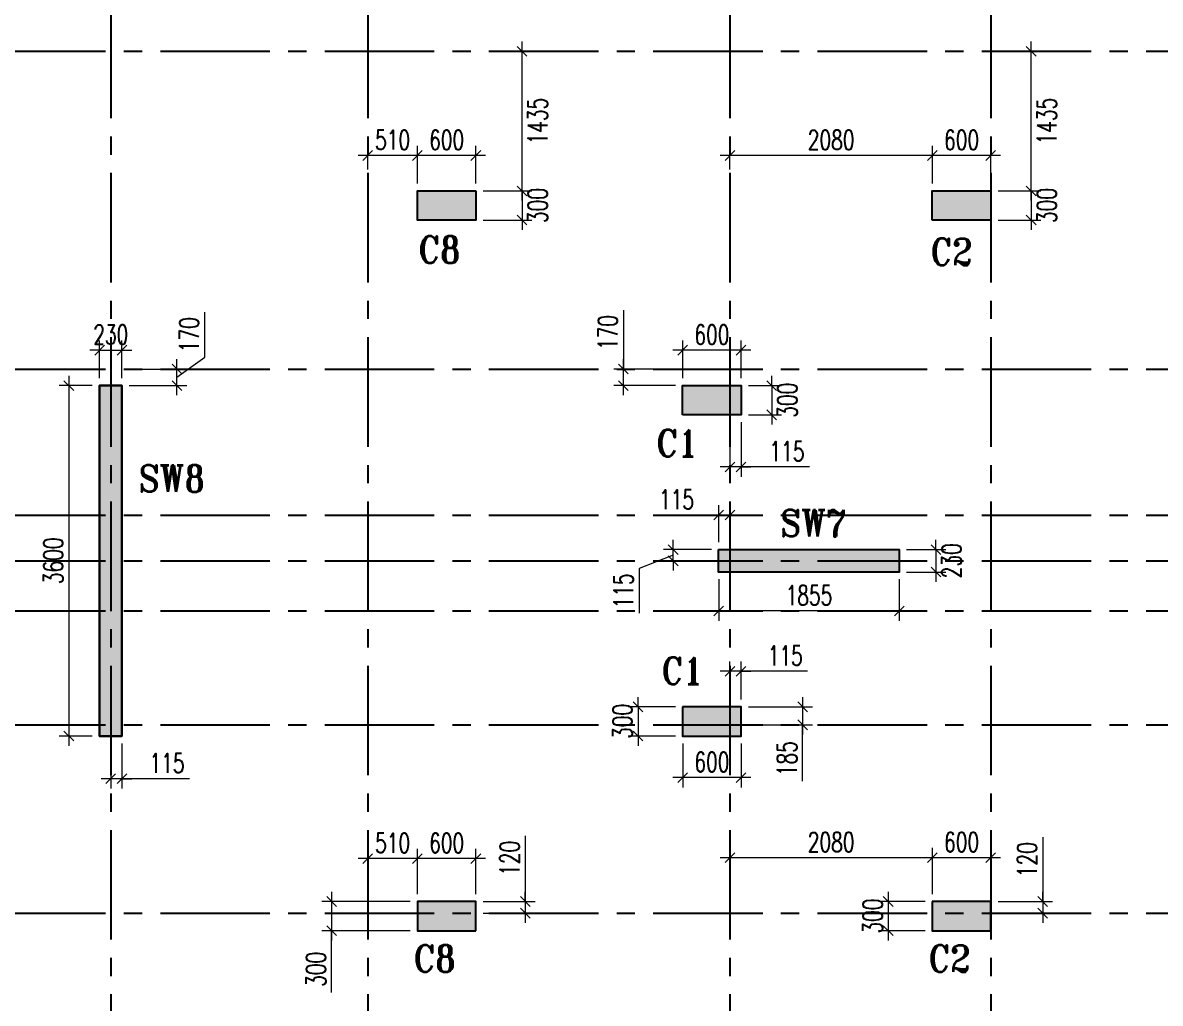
# Model space of a CAD drawing. Header units: millimetres. Extents: x 1123469 to 1883119, y -126924 to 196924.
# Drawn here: x 1402967 to 1414652, y -17889 to -7816 of the extents above; entities that cross this region are included whole.
import ezdxf

# ---------------------------------------------------------------- set-up
doc = ezdxf.new("R2010")
doc.units = ezdxf.units.MM
doc.header["$LTSCALE"] = 500
doc.header["$MEASUREMENT"] = 0
doc.header["$PDMODE"] = 34
for name, pattern in [('CONTINOUS', [0]), ('DASHDOT', [1, 0.5, -0.25, 0, -0.25]), ('Site$0$CENTER2', [1.125, 0.75, -0.125, 0.125, -0.125])]:
    doc.linetypes.add(name, pattern=pattern)
doc.layers.get('Defpoints').update_dxf_attribs({"lineweight": 0})
for name, color, linetype, lineweight in [('COL. NO.', 1, 'DASHDOT', 15), ('CUT OUT', 1, 'Continuous', 13), ('dim-M', 1, 'Continuous', 15), ('TOWER COL HATCH', 253, 'Continuous', 20)]:
    doc.layers.add(name, color=color, linetype=linetype, lineweight=lineweight)
for name, color, linetype in [('GLASS', 5, 'Continuous'), ('GRID', 7, 'Continuous'), ('TOWER AREA COLUMN.', 6, 'Continuous')]:
    doc.layers.add(name, color=color, linetype=linetype)
doc.styles.add('2MM', font='romans.shx', dxfattribs={"width": 0.7})
doc.styles.add('ROMANT', font='romant__.ttf', dxfattribs={"width": 0.9, "height": 600})
doc.dimstyles.new('RAJESH', dxfattribs={"dimtxt": 200, "dimasz": 180, "dimexe": 100, "dimexo": 250, "dimgap": 50, "dimtad": 2, "dimdec": 0, "dimzin": 1, "dimdsep": 46, "dimtxsty": '2MM', "dimblk": 'OBLIQUE', "dimcen": 0, "dimdle": 100, "dimclrd": 1, "dimclre": 1, "dimclrt": 3, "dimadec": 0, "dimazin": 0, "dimtfac": 1, "dimtdec": 0, "dimtix": 1, "dimtmove": 2, "dimatfit": 3, "dimfxl": 1, "dimtolj": 1, "dimlwd": -1, "dimarcsym": 0})

# ---------------------------------------------------------------- blocks, each defined once
blk = doc.blocks.new('EEE')
at = {"layer": 'GRID', "color": 16, "linetype": 'Site$0$CENTER2', "ltscale": 3}
for points in [[(1403870.6, 258923.2), (1403870.6, 223711.9)], [(1406510.6, 258923.2), (1406510.6, 223711.9)], [(1410230.6, 258923.2), (1410230.6, 223711.9)], [(1412910.6, 258923.2), (1412910.6, 223711.9)], [(1363880.9, 250048.6), (1442964.5, 250048.6)], [(1363880.9, 246783.6), (1442964.5, 246783.6)], [(1363880.9, 245284), (1442964.5, 245284)], [(1363880.9, 244813.8), (1442964.5, 244813.8)], [(1363880.9, 244299), (1442964.5, 244299)], [(1363880.9, 243128.8), (1442964.5, 243128.8)], [(1363880.9, 241193.8), (1442964.5, 241193.8)]]:
    blk.add_lwpolyline(points, dxfattribs=at)
blk = doc.blocks.new('3tgra')
at = {"layer": 'TOWER COL HATCH'}
h = blk.add_hatch(color=253, dxfattribs=at)
h.dxf.hatch_style = 1
h.paths.add_polyline_path([(1395431, 87772), (1395431, 88072), (1394831, 88072), (1394831, 87772)])
h = blk.add_hatch(color=253, dxfattribs=at)
h.dxf.hatch_style = 1
h.paths.add_polyline_path([(1400121, 88072), (1400121, 87772), (1400721, 87772), (1400721, 88072)])
h = blk.add_hatch(color=253, dxfattribs=at)
h.dxf.hatch_style = 1
h.paths.add_polyline_path([(1397996, 85772), (1397996, 86072), (1397396, 86072), (1397396, 85772)])
h = blk.add_hatch(color=253, dxfattribs=at)
h.dxf.hatch_style = 1
h.paths.add_polyline_path([(1403986, 82472), (1403986, 86072), (1403756, 86072), (1403756, 82472)])
h = blk.add_hatch(color=253, dxfattribs=at)
h.dxf.hatch_style = 1
h.paths.add_polyline_path([(1397626, 84387), (1395771, 84387), (1395771, 84157), (1397626, 84157)])
h = blk.add_hatch(color=253, dxfattribs=at)
h.dxf.hatch_style = 1
h.paths.add_polyline_path([(1397996, 82772), (1397996, 82472), (1397396, 82472), (1397396, 82772)])
h = blk.add_hatch(color=253, dxfattribs=at)
h.dxf.hatch_style = 1
h.paths.add_polyline_path([(1395431, 80772), (1395431, 80472), (1394831, 80472), (1394831, 80772)])
h = blk.add_hatch(color=253, dxfattribs=at)
h.dxf.hatch_style = 1
h.paths.add_polyline_path([(1400121, 80472), (1400121, 80772), (1400721, 80772), (1400721, 80472)])
at = {"layer": 'TOWER AREA COLUMN.', "color": 4}
for points in [[(1395431, 87772), (1395431, 88072), (1394831, 88072), (1394831, 87772)], [(1400121, 88072), (1400121, 87772), (1400721, 87772), (1400721, 88072)], [(1397996, 85772), (1397996, 86072), (1397396, 86072), (1397396, 85772)], [(1403986, 82472), (1403986, 86072), (1403756, 86072), (1403756, 82472)], [(1397626, 84387), (1395771, 84387), (1395771, 84157), (1397626, 84157)], [(1397996, 82772), (1397996, 82472), (1397396, 82472), (1397396, 82772)], [(1395431, 80772), (1395431, 80472), (1394831, 80472), (1394831, 80772)], [(1400121, 80472), (1400121, 80772), (1400721, 80772), (1400721, 80472)]]:
    blk.add_lwpolyline(points, close=True, dxfattribs=at)
blk = doc.blocks.new('_Oblique')
at = {"color": 0, "linetype": 'ByBlock', "lineweight": -2}
blk.add_line((-0.5, -0.5), (0.5, 0.5), dxfattribs=at)
blk = doc.blocks.new('*D1629')
at = {"layer": 'Defpoints', "color": 0, "ltscale": 100, "transparency": 16777216}
for p in [(1403986, 86436), (1403756, 86072), (1403986, 86072)]:
    blk.add_point(p, dxfattribs=at)
at = {"layer": 'dim-M', "color": 1, "lineweight": -2, "ltscale": 100, "transparency": 16777216}
for p, q in [((1403756, 86147), (1403756, 86536)), ((1403986, 86147), (1403986, 86536))]:
    blk.add_line(p, q, dxfattribs=at)
at = {"layer": 'dim-M', "color": 1, "ltscale": 100, "transparency": 16777216}
for p, q in [((1403756, 86436), (1403656, 86436)), ((1403756, 86436), (1403986, 86436)), ((1403986, 86436), (1404086, 86436))]:
    blk.add_line(p, q, dxfattribs=at)
at = {"layer": 'dim-M', "color": 1, "ltscale": 100, "transparency": 16777216, "xscale": 100, "yscale": 100, "zscale": 100}
blk.add_blockref('_Oblique', (1403756, 86436), dxfattribs=at)
at = {"layer": 'dim-M', "color": 1, "ltscale": 100, "transparency": 16777216, "xscale": 100, "yscale": 100, "zscale": 100, "rotation": 180}
blk.add_blockref('_Oblique', (1403986, 86436), dxfattribs=at)
at = {"layer": 'dim-M', "color": 3, "ltscale": 100, "transparency": 16777216, "insert": (1403871, 86596), "char_height": 200, "attachment_point": 5, "style": '2MM'}
blk.add_mtext('\\A1;230', dxfattribs=at)
blk = doc.blocks.new('*D1630')
at = {"layer": 'Defpoints', "color": 0, "ltscale": 100, "transparency": 16777216}
for p in [(1403756, 86072), (1403440, 82472), (1403756, 82472)]:
    blk.add_point(p, dxfattribs=at)
at = {"layer": 'dim-M', "color": 1, "ltscale": 100, "transparency": 16777216}
blk.add_line((1403440, 86172), (1403440, 82372), dxfattribs=at)
at = {"layer": 'dim-M', "color": 1, "lineweight": -2, "ltscale": 100, "transparency": 16777216}
for p, q in [((1403681, 86072), (1403340, 86072)), ((1403681, 82472), (1403340, 82472))]:
    blk.add_line(p, q, dxfattribs=at)
at = {"layer": 'dim-M', "color": 1, "ltscale": 100, "transparency": 16777216, "xscale": 100, "yscale": 100, "zscale": 100}
for p, rotation in [((1403440, 86072), 90), ((1403440, 82472), 270)]:
    blk.add_blockref('_Oblique', p, dxfattribs=dict(at, rotation=rotation))
at = {"layer": 'dim-M', "color": 3, "ltscale": 100, "transparency": 16777216, "insert": (1403280, 84272), "char_height": 200, "attachment_point": 5, "rotation": 90, "style": '2MM'}
blk.add_mtext('\\A1;3600', dxfattribs=at)
blk = doc.blocks.new('*D1631')
at = {"layer": 'Defpoints', "color": 0, "ltscale": 100, "transparency": 16777216}
for p in [(1403986, 86242), (1404551, 86242), (1403986, 86072)]:
    blk.add_point(p, dxfattribs=at)
at = {"layer": 'dim-M', "color": 1, "ltscale": 100, "transparency": 16777216}
for p, q in [((1404836, 86365), (1404836, 86825)), ((1404551, 86157), (1404836, 86365)), ((1404551, 85972), (1404551, 86342))]:
    blk.add_line(p, q, dxfattribs=at)
at = {"layer": 'dim-M', "color": 1, "lineweight": -2, "ltscale": 100, "transparency": 16777216}
for p, q in [((1404061, 86242), (1404651, 86242)), ((1404061, 86072), (1404651, 86072))]:
    blk.add_line(p, q, dxfattribs=at)
at = {"layer": 'dim-M', "color": 1, "ltscale": 100, "transparency": 16777216, "xscale": 100, "yscale": 100, "zscale": 100}
for p, rotation in [((1404551, 86242), 90), ((1404551, 86072), 270)]:
    blk.add_blockref('_Oblique', p, dxfattribs=dict(at, rotation=rotation))
at = {"layer": 'dim-M', "color": 3, "ltscale": 100, "transparency": 16777216, "insert": (1404676, 86595), "char_height": 200, "attachment_point": 5, "rotation": 90, "style": '2MM'}
blk.add_mtext('\\A1;170', dxfattribs=at)
blk = doc.blocks.new('*D1891')
at = {"layer": 'Defpoints', "color": 0, "ltscale": 100, "transparency": 16777216}
for p in [(1403871, 82472), (1403986, 82472), (1403871, 82034)]:
    blk.add_point(p, dxfattribs=at)
at = {"layer": 'dim-M', "color": 1, "lineweight": -2, "ltscale": 100, "transparency": 16777216}
for p, q in [((1403871, 82397), (1403871, 81934)), ((1403986, 82397), (1403986, 81934))]:
    blk.add_line(p, q, dxfattribs=at)
at = {"layer": 'dim-M', "color": 1, "ltscale": 100, "transparency": 16777216}
for p, q in [((1403871, 82034), (1403771, 82034)), ((1403986, 82034), (1403871, 82034)), ((1403986, 82034), (1403871, 82034)), ((1403986, 82034), (1404086, 82034)), ((1404679, 82034), (1403986, 82034))]:
    blk.add_line(p, q, dxfattribs=at)
at = {"layer": 'dim-M', "color": 1, "ltscale": 100, "transparency": 16777216, "xscale": 100, "yscale": 100, "zscale": 100}
blk.add_blockref('_Oblique', (1403871, 82034), dxfattribs=at)
at = {"layer": 'dim-M', "color": 1, "ltscale": 100, "transparency": 16777216, "xscale": 100, "yscale": 100, "zscale": 100, "rotation": 180}
blk.add_blockref('_Oblique', (1403986, 82034), dxfattribs=at)
at = {"layer": 'dim-M', "color": 3, "ltscale": 100, "transparency": 16777216, "insert": (1404449, 82194), "char_height": 200, "attachment_point": 5, "style": '2MM'}
blk.add_mtext('\\A1;115', dxfattribs=at)
blk = doc.blocks.new('*D1331')
at = {"layer": 'Defpoints', "color": 0, "ltscale": 100, "transparency": 16777216}
for p in [(1412311, 88436), (1412311, 88072), (1412911, 88072)]:
    blk.add_point(p, dxfattribs=at)
at = {"layer": 'dim-M', "color": 1, "lineweight": -2, "ltscale": 100, "transparency": 16777216}
for p, q in [((1412311, 88147), (1412311, 88536)), ((1412911, 88147), (1412911, 88536))]:
    blk.add_line(p, q, dxfattribs=at)
at = {"layer": 'dim-M', "color": 1, "ltscale": 100, "transparency": 16777216}
blk.add_line((1413011, 88436), (1412211, 88436), dxfattribs=at)
at = {"layer": 'dim-M', "color": 1, "ltscale": 100, "transparency": 16777216, "xscale": 100, "yscale": 100, "zscale": 100, "rotation": 180}
blk.add_blockref('_Oblique', (1412311, 88436), dxfattribs=at)
at = {"layer": 'dim-M', "color": 1, "ltscale": 100, "transparency": 16777216, "xscale": 100, "yscale": 100, "zscale": 100}
blk.add_blockref('_Oblique', (1412911, 88436), dxfattribs=at)
at = {"layer": 'dim-M', "color": 3, "ltscale": 100, "transparency": 16777216, "insert": (1412611, 88596), "char_height": 200, "attachment_point": 5, "style": '2MM'}
blk.add_mtext('\\A1;600', dxfattribs=at)
blk = doc.blocks.new('*D1332')
at = {"layer": 'Defpoints', "color": 0, "ltscale": 100, "transparency": 16777216}
for p in [(1412911, 88072), (1412911, 87772), (1413326, 87772)]:
    blk.add_point(p, dxfattribs=at)
at = {"layer": 'dim-M', "color": 1, "ltscale": 100, "transparency": 16777216}
for p, q in [((1413326, 88072), (1413326, 88172)), ((1413326, 88072), (1413326, 87772)), ((1413326, 87772), (1413326, 87672))]:
    blk.add_line(p, q, dxfattribs=at)
at = {"layer": 'dim-M', "color": 1, "lineweight": -2, "ltscale": 100, "transparency": 16777216}
for p, q in [((1412986, 88072), (1413426, 88072)), ((1412986, 87772), (1413426, 87772))]:
    blk.add_line(p, q, dxfattribs=at)
at = {"layer": 'dim-M', "color": 1, "ltscale": 100, "transparency": 16777216, "xscale": 100, "yscale": 100, "zscale": 100}
for p, rotation in [((1413326, 88072), 270), ((1413326, 87772), 90)]:
    blk.add_blockref('_Oblique', p, dxfattribs=dict(at, rotation=rotation))
at = {"layer": 'dim-M', "color": 3, "ltscale": 100, "transparency": 16777216, "insert": (1413486, 87922), "char_height": 200, "attachment_point": 5, "rotation": 90, "style": '2MM'}
blk.add_mtext('\\A1;300', dxfattribs=at)
blk = doc.blocks.new('*D1333')
at = {"layer": 'Defpoints', "color": 0, "ltscale": 100, "transparency": 16777216}
for p in [(1410231, 88436), (1410231, 88217), (1412311, 88072)]:
    blk.add_point(p, dxfattribs=at)
at = {"layer": 'dim-M', "color": 1, "lineweight": -2, "ltscale": 100, "transparency": 16777216}
for p, q in [((1410231, 88292), (1410231, 88536)), ((1412311, 88147), (1412311, 88536))]:
    blk.add_line(p, q, dxfattribs=at)
at = {"layer": 'dim-M', "color": 1, "ltscale": 100, "transparency": 16777216}
blk.add_line((1412411, 88436), (1410131, 88436), dxfattribs=at)
at = {"layer": 'dim-M', "color": 1, "ltscale": 100, "transparency": 16777216, "xscale": 100, "yscale": 100, "zscale": 100, "rotation": 180}
blk.add_blockref('_Oblique', (1410231, 88436), dxfattribs=at)
at = {"layer": 'dim-M', "color": 1, "ltscale": 100, "transparency": 16777216, "xscale": 100, "yscale": 100, "zscale": 100}
blk.add_blockref('_Oblique', (1412311, 88436), dxfattribs=at)
at = {"layer": 'dim-M', "color": 3, "ltscale": 100, "transparency": 16777216, "insert": (1411271, 88596), "char_height": 200, "attachment_point": 5, "style": '2MM'}
blk.add_mtext('\\A1;2080', dxfattribs=at)
blk = doc.blocks.new('*D1334')
at = {"layer": 'Defpoints', "color": 0, "ltscale": 100, "transparency": 16777216}
for p in [(1413016, 89507), (1413326, 89507), (1412911, 88072)]:
    blk.add_point(p, dxfattribs=at)
at = {"layer": 'dim-M', "color": 1, "ltscale": 100, "transparency": 16777216}
blk.add_line((1413326, 87972), (1413326, 89607), dxfattribs=at)
at = {"layer": 'dim-M', "color": 1, "lineweight": -2, "ltscale": 100, "transparency": 16777216}
for p, q in [((1413091, 89507), (1413426, 89507)), ((1412986, 88072), (1413426, 88072))]:
    blk.add_line(p, q, dxfattribs=at)
at = {"layer": 'dim-M', "color": 1, "ltscale": 100, "transparency": 16777216, "xscale": 100, "yscale": 100, "zscale": 100}
for p, rotation in [((1413326, 89507), 90), ((1413326, 88072), 270)]:
    blk.add_blockref('_Oblique', p, dxfattribs=dict(at, rotation=rotation))
at = {"layer": 'dim-M', "color": 3, "ltscale": 100, "transparency": 16777216, "insert": (1413486, 88789), "char_height": 200, "attachment_point": 5, "rotation": 90, "style": '2MM'}
blk.add_mtext('\\A1;1435', dxfattribs=at)
blk = doc.blocks.new('*D1335')
at = {"layer": 'Defpoints', "color": 0, "ltscale": 100, "transparency": 16777216}
for p in [(1409746, 86436), (1409746, 86072), (1410346, 86072)]:
    blk.add_point(p, dxfattribs=at)
at = {"layer": 'dim-M', "color": 1, "lineweight": -2, "ltscale": 100, "transparency": 16777216}
for p, q in [((1409746, 86147), (1409746, 86536)), ((1410346, 86147), (1410346, 86536))]:
    blk.add_line(p, q, dxfattribs=at)
at = {"layer": 'dim-M', "color": 1, "ltscale": 100, "transparency": 16777216}
blk.add_line((1410446, 86436), (1409646, 86436), dxfattribs=at)
at = {"layer": 'dim-M', "color": 1, "ltscale": 100, "transparency": 16777216, "xscale": 100, "yscale": 100, "zscale": 100, "rotation": 180}
blk.add_blockref('_Oblique', (1409746, 86436), dxfattribs=at)
at = {"layer": 'dim-M', "color": 1, "ltscale": 100, "transparency": 16777216, "xscale": 100, "yscale": 100, "zscale": 100}
blk.add_blockref('_Oblique', (1410346, 86436), dxfattribs=at)
at = {"layer": 'dim-M', "color": 3, "ltscale": 100, "transparency": 16777216, "insert": (1410046, 86596), "char_height": 200, "attachment_point": 5, "style": '2MM'}
blk.add_mtext('\\A1;600', dxfattribs=at)
blk = doc.blocks.new('*D1336')
at = {"layer": 'Defpoints', "color": 0, "ltscale": 100, "transparency": 16777216}
for p in [(1410346, 86072), (1410346, 85772), (1410661, 85772)]:
    blk.add_point(p, dxfattribs=at)
at = {"layer": 'dim-M', "color": 1, "ltscale": 100, "transparency": 16777216}
for p, q in [((1410661, 86072), (1410661, 86172)), ((1410661, 86072), (1410661, 85772)), ((1410661, 85772), (1410661, 85672))]:
    blk.add_line(p, q, dxfattribs=at)
at = {"layer": 'dim-M', "color": 1, "lineweight": -2, "ltscale": 100, "transparency": 16777216}
for p, q in [((1410421, 86072), (1410761, 86072)), ((1410421, 85772), (1410761, 85772))]:
    blk.add_line(p, q, dxfattribs=at)
at = {"layer": 'dim-M', "color": 1, "ltscale": 100, "transparency": 16777216, "xscale": 100, "yscale": 100, "zscale": 100}
for p, rotation in [((1410661, 86072), 270), ((1410661, 85772), 90)]:
    blk.add_blockref('_Oblique', p, dxfattribs=dict(at, rotation=rotation))
at = {"layer": 'dim-M', "color": 3, "ltscale": 100, "transparency": 16777216, "insert": (1410821, 85922), "char_height": 200, "attachment_point": 5, "rotation": 90, "style": '2MM'}
blk.add_mtext('\\A1;300', dxfattribs=at)
blk = doc.blocks.new('*D1337')
at = {"layer": 'Defpoints', "color": 0, "ltscale": 100, "transparency": 16777216}
for p in [(1410231, 85772), (1410346, 85772), (1410231, 85236)]:
    blk.add_point(p, dxfattribs=at)
at = {"layer": 'dim-M', "color": 1, "lineweight": -2, "ltscale": 100, "transparency": 16777216}
for p, q in [((1410231, 85697), (1410231, 85136)), ((1410346, 85697), (1410346, 85136))]:
    blk.add_line(p, q, dxfattribs=at)
at = {"layer": 'dim-M', "color": 1, "ltscale": 100, "transparency": 16777216}
for p, q in [((1410231, 85236), (1410131, 85236)), ((1410346, 85236), (1410231, 85236)), ((1410346, 85236), (1410231, 85236)), ((1410346, 85236), (1410446, 85236)), ((1411047, 85236), (1410346, 85236))]:
    blk.add_line(p, q, dxfattribs=at)
at = {"layer": 'dim-M', "color": 1, "ltscale": 100, "transparency": 16777216, "xscale": 100, "yscale": 100, "zscale": 100}
blk.add_blockref('_Oblique', (1410231, 85236), dxfattribs=at)
at = {"layer": 'dim-M', "color": 1, "ltscale": 100, "transparency": 16777216, "xscale": 100, "yscale": 100, "zscale": 100, "rotation": 180}
blk.add_blockref('_Oblique', (1410346, 85236), dxfattribs=at)
at = {"layer": 'dim-M', "color": 3, "ltscale": 100, "transparency": 16777216, "insert": (1410817, 85396), "char_height": 200, "attachment_point": 5, "style": '2MM'}
blk.add_mtext('\\A1;115', dxfattribs=at)
blk = doc.blocks.new('*D1338')
at = {"layer": 'Defpoints', "color": 0, "ltscale": 100, "transparency": 16777216}
for p in [(1409137, 86242), (1409517, 86242), (1409746, 86072)]:
    blk.add_point(p, dxfattribs=at)
at = {"layer": 'dim-M', "color": 1, "ltscale": 100, "transparency": 16777216}
for p, q in [((1409137, 86847), (1409137, 86242)), ((1409137, 85972), (1409137, 86342))]:
    blk.add_line(p, q, dxfattribs=at)
at = {"layer": 'dim-M', "color": 1, "lineweight": -2, "ltscale": 100, "transparency": 16777216}
for p, q in [((1409442, 86242), (1409037, 86242)), ((1409671, 86072), (1409037, 86072))]:
    blk.add_line(p, q, dxfattribs=at)
at = {"layer": 'dim-M', "color": 1, "ltscale": 100, "transparency": 16777216, "xscale": 100, "yscale": 100, "zscale": 100}
for p, rotation in [((1409137, 86242), 90), ((1409137, 86072), 270)]:
    blk.add_blockref('_Oblique', p, dxfattribs=dict(at, rotation=rotation))
at = {"layer": 'dim-M', "color": 3, "ltscale": 100, "transparency": 16777216, "insert": (1408977, 86617), "char_height": 200, "attachment_point": 5, "rotation": 90, "style": '2MM'}
blk.add_mtext('\\A1;170', dxfattribs=at)
blk = doc.blocks.new('*D1367')
at = {"layer": 'Defpoints', "color": 0, "ltscale": 100, "transparency": 16777216}
for p in [(1411971, 84387), (1411971, 84157), (1412348, 84157)]:
    blk.add_point(p, dxfattribs=at)
at = {"layer": 'dim-M', "color": 1, "ltscale": 100, "transparency": 16777216}
for p, q in [((1412348, 84387), (1412348, 84487)), ((1412348, 84387), (1412348, 84157)), ((1412348, 84157), (1412348, 84057))]:
    blk.add_line(p, q, dxfattribs=at)
at = {"layer": 'dim-M', "color": 1, "lineweight": -2, "ltscale": 100, "transparency": 16777216}
for p, q in [((1412046, 84387), (1412448, 84387)), ((1412046, 84157), (1412448, 84157))]:
    blk.add_line(p, q, dxfattribs=at)
at = {"layer": 'dim-M', "color": 1, "ltscale": 100, "transparency": 16777216, "xscale": 100, "yscale": 100, "zscale": 100}
for p, rotation in [((1412348, 84387), 270), ((1412348, 84157), 90)]:
    blk.add_blockref('_Oblique', p, dxfattribs=dict(at, rotation=rotation))
at = {"layer": 'dim-M', "color": 3, "ltscale": 100, "transparency": 16777216, "insert": (1412508, 84272), "char_height": 200, "attachment_point": 5, "rotation": 90, "style": '2MM'}
blk.add_mtext('\\A1;230', dxfattribs=at)
blk = doc.blocks.new('*D1368')
at = {"layer": 'Defpoints', "color": 0, "ltscale": 100, "transparency": 16777216}
for p in [(1410116, 84742), (1410116, 84387), (1410231, 84387)]:
    blk.add_point(p, dxfattribs=at)
at = {"layer": 'dim-M', "color": 1, "lineweight": -2, "ltscale": 100, "transparency": 16777216}
for p, q in [((1410116, 84462), (1410116, 84842)), ((1410231, 84462), (1410231, 84842))]:
    blk.add_line(p, q, dxfattribs=at)
at = {"layer": 'dim-M', "color": 1, "ltscale": 100, "transparency": 16777216}
for p, q in [((1409453, 84742), (1410116, 84742)), ((1410116, 84742), (1410016, 84742)), ((1410231, 84742), (1410116, 84742)), ((1410231, 84742), (1410116, 84742)), ((1410231, 84742), (1410331, 84742))]:
    blk.add_line(p, q, dxfattribs=at)
at = {"layer": 'dim-M', "color": 1, "ltscale": 100, "transparency": 16777216, "xscale": 100, "yscale": 100, "zscale": 100}
blk.add_blockref('_Oblique', (1410116, 84742), dxfattribs=at)
at = {"layer": 'dim-M', "color": 1, "ltscale": 100, "transparency": 16777216, "xscale": 100, "yscale": 100, "zscale": 100, "rotation": 180}
blk.add_blockref('_Oblique', (1410231, 84742), dxfattribs=at)
at = {"layer": 'dim-M', "color": 3, "ltscale": 100, "transparency": 16777216, "insert": (1409683, 84902), "char_height": 200, "attachment_point": 5, "style": '2MM'}
blk.add_mtext('\\A1;115', dxfattribs=at)
blk = doc.blocks.new('*D1369')
at = {"layer": 'Defpoints', "color": 0, "ltscale": 100, "transparency": 16777216}
for p in [(1409648, 84387), (1410116, 84387), (1410116, 84272)]:
    blk.add_point(p, dxfattribs=at)
at = {"layer": 'dim-M', "color": 1, "ltscale": 100, "transparency": 16777216}
for p, q in [((1409648, 84387), (1409648, 84487)), ((1409648, 84272), (1409648, 84387)), ((1409648, 84272), (1409648, 84387)), ((1409648, 84329), (1409298, 84193)), ((1409648, 84272), (1409648, 84172)), ((1409298, 84193), (1409298, 83733))]:
    blk.add_line(p, q, dxfattribs=at)
at = {"layer": 'dim-M', "color": 1, "lineweight": -2, "ltscale": 100, "transparency": 16777216}
for p, q in [((1410041, 84387), (1409548, 84387)), ((1410041, 84272), (1409548, 84272))]:
    blk.add_line(p, q, dxfattribs=at)
at = {"layer": 'dim-M', "color": 1, "ltscale": 100, "transparency": 16777216, "xscale": 100, "yscale": 100, "zscale": 100}
for p, rotation in [((1409648, 84387), 270), ((1409648, 84272), 90)]:
    blk.add_blockref('_Oblique', p, dxfattribs=dict(at, rotation=rotation))
at = {"layer": 'dim-M', "color": 3, "ltscale": 100, "transparency": 16777216, "insert": (1409138, 83963), "char_height": 200, "attachment_point": 5, "rotation": 90, "style": '2MM'}
blk.add_mtext('\\A1;115', dxfattribs=at)
blk = doc.blocks.new('*D1370')
at = {"layer": 'Defpoints', "color": 0, "ltscale": 100, "transparency": 16777216}
for p in [(1410116, 84157), (1411971, 84157), (1410116, 83757)]:
    blk.add_point(p, dxfattribs=at)
at = {"layer": 'dim-M', "color": 1, "lineweight": -2, "ltscale": 100, "transparency": 16777216}
for p, q in [((1410116, 84082), (1410116, 83657)), ((1411971, 84082), (1411971, 83657))]:
    blk.add_line(p, q, dxfattribs=at)
at = {"layer": 'dim-M', "color": 1, "ltscale": 100, "transparency": 16777216}
blk.add_line((1412071, 83757), (1410016, 83757), dxfattribs=at)
at = {"layer": 'dim-M', "color": 1, "ltscale": 100, "transparency": 16777216, "xscale": 100, "yscale": 100, "zscale": 100, "rotation": 180}
blk.add_blockref('_Oblique', (1410116, 83757), dxfattribs=at)
at = {"layer": 'dim-M', "color": 1, "ltscale": 100, "transparency": 16777216, "xscale": 100, "yscale": 100, "zscale": 100}
blk.add_blockref('_Oblique', (1411971, 83757), dxfattribs=at)
at = {"layer": 'dim-M', "color": 3, "ltscale": 100, "transparency": 16777216, "insert": (1411043, 83917), "char_height": 200, "attachment_point": 5, "style": '2MM'}
blk.add_mtext('\\A1;1855', dxfattribs=at)
blk = doc.blocks.new('*D1489')
at = {"layer": 'Defpoints', "color": 0, "ltscale": 100, "transparency": 16777216}
for p in [(1412311, 81222), (1412311, 80772), (1412911, 80772)]:
    blk.add_point(p, dxfattribs=at)
at = {"layer": 'dim-M', "color": 1, "ltscale": 100, "transparency": 16777216}
blk.add_line((1413011, 81222), (1412211, 81222), dxfattribs=at)
at = {"layer": 'dim-M', "color": 1, "lineweight": -2, "ltscale": 100, "transparency": 16777216}
for p, q in [((1412311, 80847), (1412311, 81322)), ((1412911, 80847), (1412911, 81322))]:
    blk.add_line(p, q, dxfattribs=at)
at = {"layer": 'dim-M', "color": 1, "ltscale": 100, "transparency": 16777216, "xscale": 100, "yscale": 100, "zscale": 100, "rotation": 180}
blk.add_blockref('_Oblique', (1412311, 81222), dxfattribs=at)
at = {"layer": 'dim-M', "color": 1, "ltscale": 100, "transparency": 16777216, "xscale": 100, "yscale": 100, "zscale": 100}
blk.add_blockref('_Oblique', (1412911, 81222), dxfattribs=at)
at = {"layer": 'dim-M', "color": 3, "ltscale": 100, "transparency": 16777216, "insert": (1412611, 81382), "char_height": 200, "attachment_point": 5, "style": '2MM'}
blk.add_mtext('\\A1;600', dxfattribs=at)
blk = doc.blocks.new('*D1490')
at = {"layer": 'Defpoints', "color": 0, "ltscale": 100, "transparency": 16777216}
for p in [(1412911, 80772), (1412911, 80652), (1413444, 80652)]:
    blk.add_point(p, dxfattribs=at)
at = {"layer": 'dim-M', "color": 1, "ltscale": 100, "transparency": 16777216}
for p, q in [((1413444, 81432), (1413444, 80772)), ((1413444, 80772), (1413444, 80872)), ((1413444, 80772), (1413444, 80652)), ((1413444, 80772), (1413444, 80652)), ((1413444, 80652), (1413444, 80552))]:
    blk.add_line(p, q, dxfattribs=at)
at = {"layer": 'dim-M', "color": 1, "lineweight": -2, "ltscale": 100, "transparency": 16777216}
for p, q in [((1412986, 80772), (1413544, 80772)), ((1412986, 80652), (1413544, 80652))]:
    blk.add_line(p, q, dxfattribs=at)
at = {"layer": 'dim-M', "color": 1, "ltscale": 100, "transparency": 16777216, "xscale": 100, "yscale": 100, "zscale": 100}
for p, rotation in [((1413444, 80772), 270), ((1413444, 80652), 90)]:
    blk.add_blockref('_Oblique', p, dxfattribs=dict(at, rotation=rotation))
at = {"layer": 'dim-M', "color": 3, "ltscale": 100, "transparency": 16777216, "insert": (1413284, 81202), "char_height": 200, "attachment_point": 5, "rotation": 90, "style": '2MM'}
blk.add_mtext('\\A1;120', dxfattribs=at)
blk = doc.blocks.new('*D1491')
at = {"layer": 'Defpoints', "color": 0, "ltscale": 100, "transparency": 16777216}
for p in [(1410231, 81222), (1410231, 80802), (1412311, 80772)]:
    blk.add_point(p, dxfattribs=at)
at = {"layer": 'dim-M', "color": 1, "ltscale": 100, "transparency": 16777216}
blk.add_line((1412411, 81222), (1410131, 81222), dxfattribs=at)
at = {"layer": 'dim-M', "color": 1, "lineweight": -2, "ltscale": 100, "transparency": 16777216}
for p, q in [((1410231, 80877), (1410231, 81322)), ((1412311, 80847), (1412311, 81322))]:
    blk.add_line(p, q, dxfattribs=at)
at = {"layer": 'dim-M', "color": 1, "ltscale": 100, "transparency": 16777216, "xscale": 100, "yscale": 100, "zscale": 100, "rotation": 180}
blk.add_blockref('_Oblique', (1410231, 81222), dxfattribs=at)
at = {"layer": 'dim-M', "color": 1, "ltscale": 100, "transparency": 16777216, "xscale": 100, "yscale": 100, "zscale": 100}
blk.add_blockref('_Oblique', (1412311, 81222), dxfattribs=at)
at = {"layer": 'dim-M', "color": 3, "ltscale": 100, "transparency": 16777216, "insert": (1411271, 81382), "char_height": 200, "attachment_point": 5, "style": '2MM'}
blk.add_mtext('\\A1;2080', dxfattribs=at)
blk = doc.blocks.new('*D1492')
at = {"layer": 'Defpoints', "color": 0, "ltscale": 100, "transparency": 16777216}
for p in [(1412311, 80772), (1411857, 80472), (1412311, 80472)]:
    blk.add_point(p, dxfattribs=at)
at = {"layer": 'dim-M', "color": 1, "ltscale": 100, "transparency": 16777216}
blk.add_line((1411857, 80872), (1411857, 80372), dxfattribs=at)
at = {"layer": 'dim-M', "color": 1, "lineweight": -2, "ltscale": 100, "transparency": 16777216}
for p, q in [((1412236, 80772), (1411757, 80772)), ((1412236, 80472), (1411757, 80472))]:
    blk.add_line(p, q, dxfattribs=at)
at = {"layer": 'dim-M', "color": 1, "ltscale": 100, "transparency": 16777216, "xscale": 100, "yscale": 100, "zscale": 100}
for p, rotation in [((1411857, 80772), 90), ((1411857, 80472), 270)]:
    blk.add_blockref('_Oblique', p, dxfattribs=dict(at, rotation=rotation))
at = {"layer": 'dim-M', "color": 3, "ltscale": 100, "transparency": 16777216, "insert": (1411697, 80622), "char_height": 200, "attachment_point": 5, "rotation": 90, "style": '2MM'}
blk.add_mtext('\\A1;300', dxfattribs=at)
blk = doc.blocks.new('*D1501')
at = {"layer": 'Defpoints', "color": 0, "ltscale": 100, "transparency": 16777216}
for p in [(1407021, 81213), (1407021, 80772), (1407621, 80772)]:
    blk.add_point(p, dxfattribs=at)
at = {"layer": 'dim-M', "color": 1, "ltscale": 100, "transparency": 16777216}
blk.add_line((1407721, 81213), (1406921, 81213), dxfattribs=at)
at = {"layer": 'dim-M', "color": 1, "lineweight": -2, "ltscale": 100, "transparency": 16777216}
for p, q in [((1407021, 80847), (1407021, 81313)), ((1407621, 80847), (1407621, 81313))]:
    blk.add_line(p, q, dxfattribs=at)
at = {"layer": 'dim-M', "color": 1, "ltscale": 100, "transparency": 16777216, "xscale": 100, "yscale": 100, "zscale": 100, "rotation": 180}
blk.add_blockref('_Oblique', (1407021, 81213), dxfattribs=at)
at = {"layer": 'dim-M', "color": 1, "ltscale": 100, "transparency": 16777216, "xscale": 100, "yscale": 100, "zscale": 100}
blk.add_blockref('_Oblique', (1407621, 81213), dxfattribs=at)
at = {"layer": 'dim-M', "color": 3, "ltscale": 100, "transparency": 16777216, "insert": (1407321, 81373), "char_height": 200, "attachment_point": 5, "style": '2MM'}
blk.add_mtext('\\A1;600', dxfattribs=at)
blk = doc.blocks.new('*D1502')
at = {"layer": 'Defpoints', "color": 0, "ltscale": 100, "transparency": 16777216}
for p in [(1407621, 80772), (1407621, 80652), (1408129, 80652)]:
    blk.add_point(p, dxfattribs=at)
at = {"layer": 'dim-M', "color": 1, "ltscale": 100, "transparency": 16777216}
for p, q in [((1408129, 81446), (1408129, 80772)), ((1408129, 80772), (1408129, 80872)), ((1408129, 80772), (1408129, 80652)), ((1408129, 80772), (1408129, 80652)), ((1408129, 80652), (1408129, 80552))]:
    blk.add_line(p, q, dxfattribs=at)
at = {"layer": 'dim-M', "color": 1, "lineweight": -2, "ltscale": 100, "transparency": 16777216}
for p, q in [((1407696, 80772), (1408229, 80772)), ((1407696, 80652), (1408229, 80652))]:
    blk.add_line(p, q, dxfattribs=at)
at = {"layer": 'dim-M', "color": 1, "ltscale": 100, "transparency": 16777216, "xscale": 100, "yscale": 100, "zscale": 100}
for p, rotation in [((1408129, 80772), 270), ((1408129, 80652), 90)]:
    blk.add_blockref('_Oblique', p, dxfattribs=dict(at, rotation=rotation))
at = {"layer": 'dim-M', "color": 3, "ltscale": 100, "transparency": 16777216, "insert": (1407969, 81216), "char_height": 200, "attachment_point": 5, "rotation": 90, "style": '2MM'}
blk.add_mtext('\\A1;120', dxfattribs=at)
blk = doc.blocks.new('*D1503')
at = {"layer": 'Defpoints', "color": 0, "ltscale": 100, "transparency": 16777216}
for p in [(1406511, 81213), (1406511, 80906), (1407021, 80772)]:
    blk.add_point(p, dxfattribs=at)
at = {"layer": 'dim-M', "color": 1, "ltscale": 100, "transparency": 16777216}
blk.add_line((1407121, 81213), (1406411, 81213), dxfattribs=at)
at = {"layer": 'dim-M', "color": 1, "lineweight": -2, "ltscale": 100, "transparency": 16777216}
for p, q in [((1406511, 80981), (1406511, 81313)), ((1407021, 80847), (1407021, 81313))]:
    blk.add_line(p, q, dxfattribs=at)
at = {"layer": 'dim-M', "color": 1, "ltscale": 100, "transparency": 16777216, "xscale": 100, "yscale": 100, "zscale": 100, "rotation": 180}
blk.add_blockref('_Oblique', (1406511, 81213), dxfattribs=at)
at = {"layer": 'dim-M', "color": 1, "ltscale": 100, "transparency": 16777216, "xscale": 100, "yscale": 100, "zscale": 100}
blk.add_blockref('_Oblique', (1407021, 81213), dxfattribs=at)
at = {"layer": 'dim-M', "color": 3, "ltscale": 100, "transparency": 16777216, "insert": (1406766, 81373), "char_height": 200, "attachment_point": 5, "style": '2MM'}
blk.add_mtext('\\A1;510', dxfattribs=at)
blk = doc.blocks.new('*D1504')
at = {"layer": 'Defpoints', "color": 0, "ltscale": 100, "transparency": 16777216}
for p in [(1407021, 80772), (1406139, 80472), (1407021, 80472)]:
    blk.add_point(p, dxfattribs=at)
at = {"layer": 'dim-M', "color": 1, "ltscale": 100, "transparency": 16777216}
for p, q in [((1406139, 80872), (1406139, 80372)), ((1406139, 79836), (1406139, 80472))]:
    blk.add_line(p, q, dxfattribs=at)
at = {"layer": 'dim-M', "color": 1, "lineweight": -2, "ltscale": 100, "transparency": 16777216}
for p, q in [((1406946, 80772), (1406039, 80772)), ((1406946, 80472), (1406039, 80472))]:
    blk.add_line(p, q, dxfattribs=at)
at = {"layer": 'dim-M', "color": 1, "ltscale": 100, "transparency": 16777216, "xscale": 100, "yscale": 100, "zscale": 100}
for p, rotation in [((1406139, 80772), 90), ((1406139, 80472), 270)]:
    blk.add_blockref('_Oblique', p, dxfattribs=dict(at, rotation=rotation))
at = {"layer": 'dim-M', "color": 3, "ltscale": 100, "transparency": 16777216, "insert": (1405979, 80076), "char_height": 200, "attachment_point": 5, "rotation": 90, "style": '2MM'}
blk.add_mtext('\\A1;300', dxfattribs=at)
blk = doc.blocks.new('*D1505')
at = {"layer": 'Defpoints', "color": 0, "ltscale": 100, "transparency": 16777216}
for p in [(1409746, 82772), (1409287, 82472), (1409746, 82472)]:
    blk.add_point(p, dxfattribs=at)
at = {"layer": 'dim-M', "color": 1, "ltscale": 100, "transparency": 16777216}
for p, q in [((1409287, 82772), (1409287, 82872)), ((1409287, 82772), (1409287, 82472)), ((1409287, 82472), (1409287, 82372))]:
    blk.add_line(p, q, dxfattribs=at)
at = {"layer": 'dim-M', "color": 1, "lineweight": -2, "ltscale": 100, "transparency": 16777216}
for p, q in [((1409671, 82772), (1409187, 82772)), ((1409671, 82472), (1409187, 82472))]:
    blk.add_line(p, q, dxfattribs=at)
at = {"layer": 'dim-M', "color": 1, "ltscale": 100, "transparency": 16777216, "xscale": 100, "yscale": 100, "zscale": 100}
for p, rotation in [((1409287, 82772), 270), ((1409287, 82472), 90)]:
    blk.add_blockref('_Oblique', p, dxfattribs=dict(at, rotation=rotation))
at = {"layer": 'dim-M', "color": 3, "ltscale": 100, "transparency": 16777216, "insert": (1409127, 82622), "char_height": 200, "attachment_point": 5, "rotation": 90, "style": '2MM'}
blk.add_mtext('\\A1;300', dxfattribs=at)
blk = doc.blocks.new('*D1506')
at = {"layer": 'Defpoints', "color": 0, "ltscale": 100, "transparency": 16777216}
for p in [(1410231, 83138), (1410231, 82772), (1410346, 82772)]:
    blk.add_point(p, dxfattribs=at)
at = {"layer": 'dim-M', "color": 1, "lineweight": -2, "ltscale": 100, "transparency": 16777216}
for p, q in [((1410231, 82847), (1410231, 83238)), ((1410346, 82847), (1410346, 83238))]:
    blk.add_line(p, q, dxfattribs=at)
at = {"layer": 'dim-M', "color": 1, "ltscale": 100, "transparency": 16777216}
for p, q in [((1410231, 83138), (1410131, 83138)), ((1410346, 83138), (1410231, 83138)), ((1410346, 83138), (1410231, 83138)), ((1410346, 83138), (1410446, 83138)), ((1411029, 83138), (1410346, 83138))]:
    blk.add_line(p, q, dxfattribs=at)
at = {"layer": 'dim-M', "color": 1, "ltscale": 100, "transparency": 16777216, "xscale": 100, "yscale": 100, "zscale": 100}
blk.add_blockref('_Oblique', (1410231, 83138), dxfattribs=at)
at = {"layer": 'dim-M', "color": 1, "ltscale": 100, "transparency": 16777216, "xscale": 100, "yscale": 100, "zscale": 100, "rotation": 180}
blk.add_blockref('_Oblique', (1410346, 83138), dxfattribs=at)
at = {"layer": 'dim-M', "color": 3, "ltscale": 100, "transparency": 16777216, "insert": (1410799, 83298), "char_height": 200, "attachment_point": 5, "style": '2MM'}
blk.add_mtext('\\A1;115', dxfattribs=at)
blk = doc.blocks.new('*D1507')
at = {"layer": 'Defpoints', "color": 0, "ltscale": 100, "transparency": 16777216}
for p in [(1410346, 82772), (1410346, 82587), (1410978, 82587)]:
    blk.add_point(p, dxfattribs=at)
at = {"layer": 'dim-M', "color": 1, "ltscale": 100, "transparency": 16777216}
for p, q in [((1410978, 82872), (1410978, 82487)), ((1410978, 82010), (1410978, 82587))]:
    blk.add_line(p, q, dxfattribs=at)
at = {"layer": 'dim-M', "color": 1, "lineweight": -2, "ltscale": 100, "transparency": 16777216}
for p, q in [((1410421, 82772), (1411078, 82772)), ((1410421, 82587), (1411078, 82587))]:
    blk.add_line(p, q, dxfattribs=at)
at = {"layer": 'dim-M', "color": 1, "ltscale": 100, "transparency": 16777216, "xscale": 100, "yscale": 100, "zscale": 100}
for p, rotation in [((1410978, 82772), 90), ((1410978, 82587), 270)]:
    blk.add_blockref('_Oblique', p, dxfattribs=dict(at, rotation=rotation))
at = {"layer": 'dim-M', "color": 3, "ltscale": 100, "transparency": 16777216, "insert": (1410818, 82240), "char_height": 200, "attachment_point": 5, "rotation": 90, "style": '2MM'}
blk.add_mtext('\\A1;185', dxfattribs=at)
blk = doc.blocks.new('*D1508')
at = {"layer": 'Defpoints', "color": 0, "ltscale": 100, "transparency": 16777216}
for p in [(1409746, 82472), (1410346, 82472), (1409746, 82045)]:
    blk.add_point(p, dxfattribs=at)
at = {"layer": 'dim-M', "color": 1, "lineweight": -2, "ltscale": 100, "transparency": 16777216}
for p, q in [((1409746, 82397), (1409746, 81945)), ((1410346, 82397), (1410346, 81945))]:
    blk.add_line(p, q, dxfattribs=at)
at = {"layer": 'dim-M', "color": 1, "ltscale": 100, "transparency": 16777216}
blk.add_line((1410446, 82045), (1409646, 82045), dxfattribs=at)
at = {"layer": 'dim-M', "color": 1, "ltscale": 100, "transparency": 16777216, "xscale": 100, "yscale": 100, "zscale": 100, "rotation": 180}
blk.add_blockref('_Oblique', (1409746, 82045), dxfattribs=at)
at = {"layer": 'dim-M', "color": 1, "ltscale": 100, "transparency": 16777216, "xscale": 100, "yscale": 100, "zscale": 100}
blk.add_blockref('_Oblique', (1410346, 82045), dxfattribs=at)
at = {"layer": 'dim-M', "color": 3, "ltscale": 100, "transparency": 16777216, "insert": (1410046, 82205), "char_height": 200, "attachment_point": 5, "style": '2MM'}
blk.add_mtext('\\A1;600', dxfattribs=at)
blk = doc.blocks.new('*D1542')
at = {"layer": 'Defpoints', "color": 0, "ltscale": 100, "transparency": 16777216}
for p in [(1407021, 88436), (1407021, 88072), (1407621, 88072)]:
    blk.add_point(p, dxfattribs=at)
at = {"layer": 'dim-M', "color": 1, "lineweight": -2, "ltscale": 100, "transparency": 16777216}
for p, q in [((1407021, 88147), (1407021, 88536)), ((1407621, 88147), (1407621, 88536))]:
    blk.add_line(p, q, dxfattribs=at)
at = {"layer": 'dim-M', "color": 1, "ltscale": 100, "transparency": 16777216}
blk.add_line((1407721, 88436), (1406921, 88436), dxfattribs=at)
at = {"layer": 'dim-M', "color": 1, "ltscale": 100, "transparency": 16777216, "xscale": 100, "yscale": 100, "zscale": 100, "rotation": 180}
blk.add_blockref('_Oblique', (1407021, 88436), dxfattribs=at)
at = {"layer": 'dim-M', "color": 1, "ltscale": 100, "transparency": 16777216, "xscale": 100, "yscale": 100, "zscale": 100}
blk.add_blockref('_Oblique', (1407621, 88436), dxfattribs=at)
at = {"layer": 'dim-M', "color": 3, "ltscale": 100, "transparency": 16777216, "insert": (1407321, 88596), "char_height": 200, "attachment_point": 5, "style": '2MM'}
blk.add_mtext('\\A1;600', dxfattribs=at)
blk = doc.blocks.new('*D1543')
at = {"layer": 'Defpoints', "color": 0, "ltscale": 100, "transparency": 16777216}
for p in [(1407621, 88072), (1407621, 87772), (1408096, 87772)]:
    blk.add_point(p, dxfattribs=at)
at = {"layer": 'dim-M', "color": 1, "ltscale": 100, "transparency": 16777216}
for p, q in [((1408096, 88072), (1408096, 88172)), ((1408096, 88072), (1408096, 87772)), ((1408096, 87772), (1408096, 87672))]:
    blk.add_line(p, q, dxfattribs=at)
at = {"layer": 'dim-M', "color": 1, "lineweight": -2, "ltscale": 100, "transparency": 16777216}
for p, q in [((1407696, 88072), (1408196, 88072)), ((1407696, 87772), (1408196, 87772))]:
    blk.add_line(p, q, dxfattribs=at)
at = {"layer": 'dim-M', "color": 1, "ltscale": 100, "transparency": 16777216, "xscale": 100, "yscale": 100, "zscale": 100}
for p, rotation in [((1408096, 88072), 270), ((1408096, 87772), 90)]:
    blk.add_blockref('_Oblique', p, dxfattribs=dict(at, rotation=rotation))
at = {"layer": 'dim-M', "color": 3, "ltscale": 100, "transparency": 16777216, "insert": (1408256, 87922), "char_height": 200, "attachment_point": 5, "rotation": 90, "style": '2MM'}
blk.add_mtext('\\A1;300', dxfattribs=at)
blk = doc.blocks.new('*D1544')
at = {"layer": 'Defpoints', "color": 0, "ltscale": 100, "transparency": 16777216}
for p in [(1406511, 88436), (1406511, 88217), (1407021, 88072)]:
    blk.add_point(p, dxfattribs=at)
at = {"layer": 'dim-M', "color": 1, "lineweight": -2, "ltscale": 100, "transparency": 16777216}
for p, q in [((1406511, 88292), (1406511, 88536)), ((1407021, 88147), (1407021, 88536))]:
    blk.add_line(p, q, dxfattribs=at)
at = {"layer": 'dim-M', "color": 1, "ltscale": 100, "transparency": 16777216}
blk.add_line((1407121, 88436), (1406411, 88436), dxfattribs=at)
at = {"layer": 'dim-M', "color": 1, "ltscale": 100, "transparency": 16777216, "xscale": 100, "yscale": 100, "zscale": 100, "rotation": 180}
blk.add_blockref('_Oblique', (1406511, 88436), dxfattribs=at)
at = {"layer": 'dim-M', "color": 1, "ltscale": 100, "transparency": 16777216, "xscale": 100, "yscale": 100, "zscale": 100}
blk.add_blockref('_Oblique', (1407021, 88436), dxfattribs=at)
at = {"layer": 'dim-M', "color": 3, "ltscale": 100, "transparency": 16777216, "insert": (1406766, 88596), "char_height": 200, "attachment_point": 5, "style": '2MM'}
blk.add_mtext('\\A1;510', dxfattribs=at)
blk = doc.blocks.new('*D1545')
at = {"layer": 'Defpoints', "color": 0, "ltscale": 100, "transparency": 16777216}
for p in [(1407726, 89507), (1408096, 89507), (1407621, 88072)]:
    blk.add_point(p, dxfattribs=at)
at = {"layer": 'dim-M', "color": 1, "ltscale": 100, "transparency": 16777216}
blk.add_line((1408096, 87972), (1408096, 89607), dxfattribs=at)
at = {"layer": 'dim-M', "color": 1, "lineweight": -2, "ltscale": 100, "transparency": 16777216}
for p, q in [((1407801, 89507), (1408196, 89507)), ((1407696, 88072), (1408196, 88072))]:
    blk.add_line(p, q, dxfattribs=at)
at = {"layer": 'dim-M', "color": 1, "ltscale": 100, "transparency": 16777216, "xscale": 100, "yscale": 100, "zscale": 100}
for p, rotation in [((1408096, 89507), 90), ((1408096, 88072), 270)]:
    blk.add_blockref('_Oblique', p, dxfattribs=dict(at, rotation=rotation))
at = {"layer": 'dim-M', "color": 3, "ltscale": 100, "transparency": 16777216, "insert": (1408256, 88789), "char_height": 200, "attachment_point": 5, "rotation": 90, "style": '2MM'}
blk.add_mtext('\\A1;1435', dxfattribs=at)
blk = doc.blocks.new('G012')
at = {"layer": 'COL. NO.', "color": 4, "linetype": 'CONTINOUS', "style": 'ROMANT', "width": 0.9}
for s, p in [('C8', (1407029.1, 87331.7, 0)), ('C2', (1412289.8, 87309.7, 0)), ('C1', (1409473.4, 85343.9, 0)), ('C1', (1409526.7, 83005.1, 0)), ('C8', (1406980.2, 80049.6, 0)), ('C2', (1412270.2, 80049.6, 0))]:
    blk.add_text(s, height=275, dxfattribs=at).set_placement(p)
at = {"layer": 'COL. NO.', "color": 7, "linetype": 'CONTINOUS', "style": 'ROMANT', "width": 0.9}
for s, p in [('SW8', (1404158.9, 84979.7, 0)), ('SW7', (1410749.5, 84521.7, 0))]:
    blk.add_text(s, height=275, dxfattribs=at).set_placement(p)
at = {"layer": 'dim-M', "ltscale": 100}
for base, p1, p2, angle, picture, middle in [((1408096.2, 89506.6), (1407620.6, 88071.7), (1407726.2, 89506.6), 90, '*D1545', (1408256.2, 88789.2)), ((1413326.2, 89506.6), (1412910.6, 88071.7), (1413016.2, 89506.6), 90, '*D1334', (1413486.2, 88789.2)), ((1406510.6, 88436.1), (1407020.6, 88071.7), (1406510.6, 88217.3), 180, '*D1544', (1406765.6, 88596.1)), ((1407020.6, 88436.1), (1407620.6, 88071.7), (1407020.6, 88071.7), 180, '*D1542', (1407320.6, 88596.1)), ((1410230.6, 88436.1), (1412310.6, 88071.7), (1410230.6, 88217.3), 180, '*D1333', (1411270.6, 88596.1)), ((1412310.6, 88436.1), (1412910.6, 88071.7), (1412310.6, 88071.7), 180, '*D1331', (1412610.6, 88596.1)), ((1408096.2, 87771.7), (1407620.6, 88071.7), (1407620.6, 87771.7), 90, '*D1543', (1408256.2, 87921.7)), ((1413326.2, 87771.7), (1412910.6, 88071.7), (1412910.6, 87771.7), 90, '*D1332', (1413486.2, 87921.7)), ((1409745.6, 86436.1), (1410345.6, 86071.7), (1409745.6, 86071.7), 180, '*D1335', (1410045.6, 86596.1)), ((1403440.1, 82471.7), (1403755.6, 86071.7), (1403755.6, 82471.7), 90, '*D1630', (1403280.1, 84271.7)), ((1410661.2, 85771.7), (1410345.6, 86071.7), (1410345.6, 85771.7), 90, '*D1336', (1410821.2, 85921.7)), ((1412347.6, 84156.7), (1411970.6, 84386.7), (1411970.6, 84156.7), 90, '*D1367', (1412507.6, 84271.7)), ((1409286.7, 82471.7), (1409745.6, 82771.7), (1409745.6, 82471.7), 90, '*D1505', (1409126.7, 82621.7)), ((1406510.6, 81213.2), (1407020.6, 80771.7), (1406510.6, 80906.2), 180, '*D1503', (1406765.6, 81373.2)), ((1407020.6, 81213.2), (1407620.6, 80771.7), (1407020.6, 80771.7), 180, '*D1501', (1407320.6, 81373.2)), ((1410230.6, 81222.1), (1412310.6, 80771.7), (1410230.6, 80802.4), 180, '*D1491', (1411270.6, 81382.1)), ((1412310.6, 81222.1), (1412910.6, 80771.7), (1412310.6, 80771.7), 180, '*D1489', (1412610.6, 81382.1))]:
    dim = blk.add_linear_dim(base=base, p1=p1, p2=p2, angle=angle, dimstyle='RAJESH', override={"dimasz": 100, "dimexo": 75, "dimgap": 60, "dimtmove": 1}, dxfattribs=at)
    dim.commit()
    dim.dimension.update_dxf_attribs({"geometry": picture, "text_midpoint": middle})
for base, p1, p2, angle, picture, middle in [((1404551.2, 86241.6), (1403985.6, 86071.7), (1403985.6, 86241.6), 90, '*D1631', (1404835.7, 86425.1)), ((1409137, 86241.6), (1409745.6, 86071.7), (1409516.6, 86241.6), 90, '*D1338', (1409131.1, 86617)), ((1410230.6, 85235.7), (1410345.6, 85771.7), (1410230.6, 85771.7), 180, '*D1337', (1410816.5, 85214.8)), ((1410115.6, 84741.9), (1410230.6, 84386.7), (1410115.6, 84386.7), 180, '*D1368', (1409683.1, 84741.9)), ((1409647.6, 84386.7), (1410115.6, 84271.7), (1410115.6, 84386.7), 90, '*D1369', (1409297.6, 84133.1)), ((1410115.6, 83756.9), (1411970.6, 84156.7), (1410115.6, 84156.7), 180, '*D1370', (1411043.1, 83756.9)), ((1410230.6, 83138.4), (1410345.6, 82771.7), (1410230.6, 82771.7), 180, '*D1506', (1410798.6, 83094.5)), ((1410977.5, 82586.7), (1410345.6, 82771.7), (1410345.6, 82586.7), 90, '*D1507', (1410975, 82239.9)), ((1409745.6, 82044.7), (1410345.6, 82471.7), (1409745.6, 82471.7), 180, '*D1508', (1410045.6, 82044.7)), ((1408128.5, 80651.7), (1407620.6, 80771.7), (1407620.6, 80651.7), 90, '*D1502', (1407955.3, 81215.8)), ((1413443.5, 80651.7), (1412910.6, 80771.7), (1412910.6, 80651.7), 90, '*D1490', (1413245.3, 81202.3)), ((1406138.9, 80471.7), (1407020.6, 80771.7), (1407020.6, 80471.7), 90, '*D1504', (1406005.1, 80076.1)), ((1411857.4, 80471.7), (1412310.6, 80771.7), (1412310.6, 80471.7), 90, '*D1492', (1411857.4, 80621.7))]:
    dim = blk.add_linear_dim(base=base, p1=p1, p2=p2, angle=angle, dimstyle='RAJESH', override={"dimasz": 100, "dimexo": 75, "dimgap": 60, "dimtmove": 1}, dxfattribs=at)
    dim.commit()
    dim.dimension.update_dxf_attribs({"geometry": picture, "text_midpoint": middle, "dimtype": 128})
dim = blk.add_linear_dim(base=(1403985.6, 86436.1), p1=(1403755.6, 86071.7), p2=(1403985.6, 86071.7), dimstyle='RAJESH', override={"dimasz": 100, "dimexo": 75, "dimgap": 60, "dimtmove": 1}, dxfattribs=at)
dim.commit()
dim.dimension.update_dxf_attribs({"geometry": '*D1629', "text_midpoint": (1403870.6, 86596.1)})
dim = blk.add_linear_dim(base=(1403870.6, 82034.3), p1=(1403985.6, 82471.7), p2=(1403870.6, 82471.7), dimstyle='RAJESH', override={"dimasz": 100, "dimexo": 75, "dimgap": 60, "dimtmove": 1}, dxfattribs=at)
dim.commit()
dim.dimension.update_dxf_attribs({"geometry": '*D1891', "text_midpoint": (1404449.3, 81931.4), "dimtype": 128})

msp = doc.modelspace()

# ---------------------------------------------------------------- block references
at = {"layer": 'CUT OUT', "color": 4}
msp.add_blockref('3tgra', (0, -97615.5), dxfattribs=at)
at = {"layer": 'CUT OUT', "color": 4, "xscale": -1}
msp.add_blockref('3tgra', (2807741.3, -97615.5), dxfattribs=at)
at = {"layer": 'dim-M', "color": 4}
msp.add_blockref('G012', (0, -97615.5), dxfattribs=at)
at = {"layer": 'GLASS', "color": 4}
msp.add_blockref('EEE', (0, -258157.5), dxfattribs=at)

doc.saveas('drawing.dxf')
